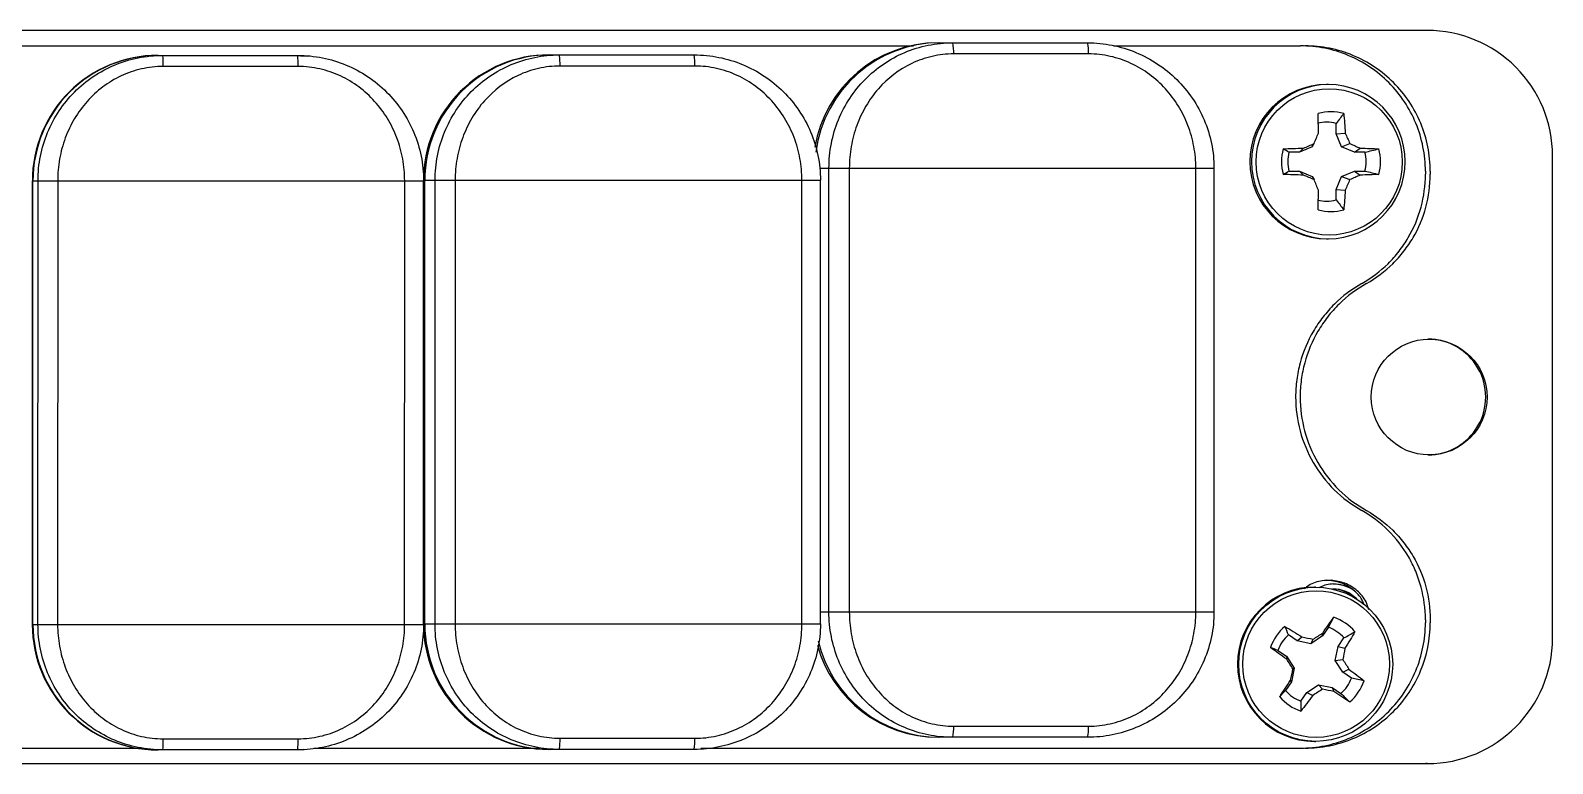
# Model space of a CAD drawing. Header units: millimetres. Extents: x -18.7 to 70.2, y -78.5 to -59.5.
# Drawn here: x 30.76 to 70.23, y -78.46 to -59.46 of the extents above; entities that cross this region are included whole.
import ezdxf

# ---------------------------------------------------------------- set-up
doc = ezdxf.new("R2010")
doc.units = ezdxf.units.MM

msp = doc.modelspace()

# ---------------------------------------------------------------- linework, layer by layer
at = {"color": 7, "linetype": 'Continuous', "lineweight": 25}
for p, q in [((66.976, -59.462), (-15.422, -59.462)), ((54.34, -59.782), (58.168, -59.782)), ((58.842, -59.862), (63.687, -59.862)), ((34.057, -60.108), (37.69, -60.108)), ((37.572, -60.108), (37.946, -60.129)), ((44.199, -60.095), (47.969, -60.095)), ((47.988, -60.384), (44.491, -60.384)), ((58.194, -60.07), (54.7, -60.07)), ((37.699, -60.396), (34.2, -60.396)), ((64.412, -60.862), (64.368, -60.862)), ((64.618, -62.143), (64.618, -61.87)), ((64.618, -62.143), (64.848, -62.122)), ((64.756, -62.479), (64.618, -62.143)), ((63.66, -62.618), (63.389, -62.618)), ((63.995, -62.479), (63.66, -62.618)), ((63.66, -62.618), (63.765, -62.513)), ((63.995, -62.479), (64.042, -62.395)), ((64.756, -62.479), (64.969, -62.395)), ((65.09, -62.618), (64.756, -62.479)), ((65.09, -62.618), (65.237, -62.513)), ((65.362, -62.618), (65.09, -62.618)), ((70.226, -75.212), (70.226, -62.712)), ((51.221, -63.032), (61.448, -63.032)), ((51.463, -74.532), (51.464, -63.032)), ((51.991, -63.032), (51.991, -74.532)), ((60.976, -74.532), (60.977, -63.032)), ((61.448, -74.532), (61.448, -63.032)), ((63.389, -63.106), (63.66, -63.106)), ((63.66, -63.106), (63.765, -63.211)), ((63.66, -63.106), (63.995, -63.245)), ((64.756, -63.245), (65.09, -63.106)), ((65.09, -63.106), (65.237, -63.211)), ((65.09, -63.106), (65.362, -63.106)), ((66.93, -63.112), (66.93, -63.189)), ((67.054, -63.112), (67.054, -63.189)), ((30.807, -63.357), (40.952, -63.358)), ((30.807, -74.857), (30.807, -63.357)), ((30.823, -74.857), (30.823, -63.357)), ((30.953, -74.857), (30.954, -63.357)), ((31.464, -63.357), (31.463, -74.857)), ((40.461, -74.858), (40.462, -63.358)), ((40.951, -63.345), (51.242, -63.345)), ((40.951, -74.858), (40.952, -63.358)), ((40.984, -74.845), (40.984, -63.345)), ((41.249, -74.845), (41.25, -63.345)), ((41.77, -63.345), (41.769, -74.845)), ((50.762, -74.845), (50.762, -63.345)), ((51.241, -74.845), (51.242, -63.345)), ((63.995, -63.245), (64.042, -63.328)), ((64.618, -63.581), (64.756, -63.245)), ((64.756, -63.245), (64.969, -63.328)), ((64.618, -63.581), (64.848, -63.602)), ((64.618, -63.854), (64.618, -63.581)), ((64.368, -64.862), (64.412, -64.862)), ((64.082, -73.887), (64.054, -73.887)), ((51.241, -74.532), (61.448, -74.532)), ((30.807, -74.857), (40.951, -74.858)), ((40.951, -74.845), (51.241, -74.845)), ((64.417, -74.931), (64.263, -75.156)), ((66.93, -74.735), (66.93, -74.812)), ((67.054, -74.735), (67.054, -74.812)), ((63.604, -75.28), (63.379, -75.126)), ((63.604, -75.28), (63.726, -75.181)), ((63.959, -75.355), (63.604, -75.28)), ((64.263, -75.156), (63.959, -75.355)), ((63.959, -75.355), (64.021, -75.239)), ((64.263, -75.156), (64.268, -75.079)), ((64.665, -75.431), (64.818, -75.206)), ((63.104, -75.529), (63.329, -75.683)), ((63.329, -75.683), (63.333, -75.758)), ((63.329, -75.683), (63.528, -75.987)), ((64.59, -75.787), (64.665, -75.431)), ((64.59, -75.787), (64.789, -75.765)), ((64.665, -75.431), (64.843, -75.473)), ((63.528, -75.987), (63.453, -76.343)), ((63.528, -75.987), (63.495, -76.009)), ((64.788, -76.092), (64.59, -75.787)), ((64.788, -76.092), (64.945, -76.017)), ((65.013, -76.246), (64.788, -76.092)), ((63.453, -76.343), (63.299, -76.568)), ((63.453, -76.343), (63.435, -76.301)), ((63.855, -76.618), (64.159, -76.419)), ((64.159, -76.419), (64.264, -76.535)), ((64.159, -76.419), (64.514, -76.494)), ((64.514, -76.494), (64.552, -76.593)), ((64.514, -76.494), (64.738, -76.648)), ((63.701, -76.844), (63.855, -76.618)), ((63.855, -76.618), (64.01, -76.695)), ((54.699, -77.493), (58.193, -77.494)), ((37.69, -78.108), (34.072, -78.108)), ((34.199, -77.819), (37.699, -77.819)), ((37.843, -78.096), (37.571, -78.108)), ((47.969, -78.095), (44.231, -78.095)), ((44.49, -77.807), (47.987, -77.807)), ((58.168, -77.782), (54.339, -77.782)), ((64.054, -77.887), (64.082, -77.887)), ((-15.454, -78.462), (66.943, -78.462)), ((-15.422, -78.462), (66.976, -78.462)), ((66.976, -78.462), (66.943, -78.462))]:
    msp.add_line(p, q, dxfattribs=at)
for centre, radius in [((64.434, -62.869), 1.896), ((67.026, -68.962), 1.5), ((64.084, -75.89), 1.997), ((64.095, -75.884), 1.901)]:
    msp.add_circle(centre, radius, dxfattribs=at)
for centre, radius, start, end in [((66.976, -62.712), 3.25, 359.9992, 89.9993), ((54.296, -63.028), 3.246, 90.0348, 170.4465), ((54.342, -63.028), 3.247, 90.0359, 172.7019), ((53.655, -60.018), 1.045, 357.128, 13.0521), ((57.15, -60.018), 1.045, 357.128, 13.0521), ((34.057, -63.357), 3.25, 90.0031, 180.0042), ((34.073, -63.357), 3.25, 90.0031, 180.0042), ((31.306, -60.343), 2.894, 358.9469, 4.6627), ((34.806, -60.343), 2.894, 358.9469, 4.6627), ((44.2, -63.344), 3.249, 90.0195, 180.024), ((44.233, -63.344), 3.249, 90.0195, 180.024), ((43.056, -60.331), 1.435, 357.8918, 9.4495), ((46.553, -60.331), 1.435, 357.8918, 9.4495), ((64.376, -62.862), 2, 90.2279, 269.7699), ((64.404, -62.862), 2, 270.2075, 89.77), ((64.375, -62.851), 1.011, 76.1056, 103.8945), ((64.481, -62.848), 1.277, 75.017, 104.983), ((64.494, -62.862), 1.298, 165.1777, 194.8222), ((64.386, -62.862), 1.027, 166.255, 193.745), ((64.364, -62.862), 1.027, 346.255, 13.745), ((64.467, -62.862), 1.298, 345.1777, 14.8222), ((64.375, -62.873), 1.011, 256.1056, 283.8945), ((64.481, -62.876), 1.277, 255.017, 284.983), ((66.993, -68.962), 1.5, 270.0012, 90.0213), ((64.057, -75.887), 2, 90.0921, 269.9035), ((64.526, -74.812), 1, 55.7946, 89.9999), ((64.526, -74.812), 0.875, 44.7119, 90.0223), ((64.493, -74.812), 0.875, 50.0315, 87.7936), ((34.056, -74.858), 3.25, 179.9926, 269.9915), ((34.072, -74.858), 3.25, 179.9926, 269.9915), ((44.2, -74.846), 3.249, 179.9762, 269.9716), ((44.233, -74.846), 3.249, 179.9762, 269.9716), ((64.129, -75.886), 1.291, 130.803, 160.584), ((64.058, -75.885), 1.019, 41.7433, 69.4044), ((64.125, -75.884), 1.288, 40.6595, 70.4882), ((54.341, -74.536), 3.246, 193.3366, 269.9629), ((64.061, -75.886), 1.022, 131.8851, 159.502), ((66.976, -75.212), 3.25, 270.0008, 0.0007), ((54.296, -74.536), 3.246, 195.3245, 269.964), ((64.056, -75.888), 1.022, 311.8851, 339.502), ((64.123, -75.888), 1.291, 310.803, 340.584), ((64.127, -75.89), 1.288, 220.6595, 250.4882), ((64.06, -75.89), 1.019, 221.7433, 249.4044), ((53.655, -77.546), 1.045, 346.9435, 2.8677), ((57.149, -77.546), 1.045, 346.9435, 2.8677), ((31.306, -77.872), 2.894, 355.333, 1.0488), ((34.805, -77.872), 2.894, 355.333, 1.0488), ((43.056, -77.859), 1.435, 350.5462, 2.1039), ((46.553, -77.86), 1.435, 350.5462, 2.1039)]:
    msp.add_arc(centre, radius, start, end, dxfattribs=at)
at = {"color": 8, "linetype": 'Continuous', "lineweight": 25}
msp.add_arc((64.42, -62.862), 2, 90.2456, 269.7319, dxfattribs=at)
at = {"color": 7, "linetype": 'Continuous', "lineweight": 25}
for points, knots in [([(-12.317, -59.862), (-8.703, -59.862), (-1.475, -59.862), (9.385, -59.862), (20.25, -59.862), (31.119, -59.862), (41.984, -59.862), (49.497, -59.862), (53.382, -59.862), (53.652, -59.862)], [0, 0, 0, 0, 0.164615, 0.329229, 0.493844, 0.658459, 0.823074, 0.987688, 1, 1, 1, 1]), ([(51.464, -63.032), (51.464, -62.815), (51.485, -62.602), (51.566, -62.185), (51.629, -61.977), (51.789, -61.584), (51.887, -61.398), (52.118, -61.046), (52.252, -60.882), (52.544, -60.585), (52.704, -60.45), (53.053, -60.214), (53.236, -60.114), (53.622, -59.951), (53.827, -59.888), (54.245, -59.803), (54.458, -59.782), (54.674, -59.782)], [0, 0, 0, 0, 0.125, 0.125, 0.25, 0.25, 0.375, 0.375, 0.5, 0.5, 0.625, 0.625, 0.75, 0.75, 0.875, 0.875, 1, 1, 1, 1]), ([(58.168, -59.782), (58.384, -59.782), (58.597, -59.803), (59.016, -59.887), (59.224, -59.95), (59.619, -60.114), (59.807, -60.214), (60.163, -60.449), (60.329, -60.585), (60.63, -60.882), (60.767, -61.045), (61.007, -61.398), (61.109, -61.584), (61.275, -61.975), (61.34, -62.181), (61.426, -62.602), (61.447, -62.816), (61.447, -63.032)], [0, 0, 0, 0, 0.125, 0.125, 0.25, 0.25, 0.375, 0.375, 0.5, 0.5, 0.625, 0.625, 0.75, 0.75, 0.875, 0.875, 1, 1, 1, 1]), ([(66.928, -63.112), (66.928, -62.897), (66.907, -62.686), (66.825, -62.271), (66.763, -62.064), (66.6, -61.671), (66.501, -61.484), (66.266, -61.131), (66.129, -60.964), (65.83, -60.664), (65.667, -60.53), (65.313, -60.292), (65.125, -60.191), (64.735, -60.029), (64.531, -59.966), (64.112, -59.883), (63.901, -59.862), (63.687, -59.862)], [0, 0, 0, 0, 0.125, 0.125, 0.25, 0.25, 0.375, 0.375, 0.5, 0.5, 0.625, 0.625, 0.75, 0.75, 0.875, 0.875, 1, 1, 1, 1]), ([(67.054, -63.112), (67.054, -62.897), (67.033, -62.686), (66.95, -62.27), (66.888, -62.063), (66.724, -61.67), (66.625, -61.483), (66.389, -61.13), (66.252, -60.963), (65.952, -60.663), (65.789, -60.529), (65.434, -60.291), (65.245, -60.191), (64.855, -60.029), (64.651, -59.966), (64.232, -59.883), (64.02, -59.862), (63.806, -59.862)], [0, 0, 0, 0, 0.125, 0.125, 0.25, 0.25, 0.375, 0.375, 0.5, 0.5, 0.625, 0.625, 0.75, 0.75, 0.875, 0.875, 1, 1, 1, 1]), ([(30.954, -63.357), (30.954, -63.141), (30.975, -62.928), (31.058, -62.51), (31.121, -62.303), (31.284, -61.91), (31.383, -61.724), (31.618, -61.372), (31.752, -61.207), (32.048, -60.91), (32.21, -60.776), (32.562, -60.539), (32.747, -60.44), (33.135, -60.277), (33.341, -60.213), (33.761, -60.129), (33.974, -60.108), (34.191, -60.108)], [0, 0, 0, 0, 0.125, 0.125, 0.25, 0.25, 0.375, 0.375, 0.5, 0.5, 0.625, 0.625, 0.75, 0.75, 0.875, 0.875, 1, 1, 1, 1]), ([(37.69, -60.108), (37.907, -60.108), (38.12, -60.129), (38.538, -60.213), (38.746, -60.276), (39.139, -60.44), (39.325, -60.539), (39.679, -60.775), (39.844, -60.911), (40.143, -61.207), (40.278, -61.371), (40.517, -61.724), (40.617, -61.91), (40.781, -62.3), (40.845, -62.507), (40.93, -62.928), (40.952, -63.141), (40.952, -63.358)], [0, 0, 0, 0, 0.125, 0.125, 0.25, 0.25, 0.375, 0.375, 0.5, 0.5, 0.625, 0.625, 0.75, 0.75, 0.875, 0.875, 1, 1, 1, 1]), ([(41.25, -63.345), (41.25, -63.128), (41.271, -62.916), (41.353, -62.498), (41.416, -62.29), (41.577, -61.898), (41.676, -61.712), (41.909, -61.36), (42.043, -61.195), (42.336, -60.898), (42.498, -60.764), (42.847, -60.527), (43.032, -60.427), (43.419, -60.265), (43.624, -60.201), (44.043, -60.117), (44.256, -60.095), (44.472, -60.095)], [0, 0, 0, 0, 0.125, 0.125, 0.25, 0.25, 0.375, 0.375, 0.5, 0.5, 0.625, 0.625, 0.75, 0.75, 0.875, 0.875, 1, 1, 1, 1]), ([(44.491, -60.384), (44.299, -60.384), (44.112, -60.405), (43.745, -60.488), (43.567, -60.55), (43.068, -60.786), (42.771, -61.014), (42.408, -61.425), (42.298, -61.575), (42.11, -61.894), (42.031, -62.061), (41.901, -62.412), (41.852, -62.596), (41.787, -62.966), (41.77, -63.154), (41.77, -63.345)], [0, 0, 0, 0, 0.125, 0.125, 0.25, 0.25, 0.5, 0.5, 0.625, 0.625, 0.75, 0.75, 0.875, 0.875, 1, 1, 1, 1]), ([(47.969, -60.095), (48.186, -60.095), (48.399, -60.117), (48.817, -60.2), (49.025, -60.264), (49.42, -60.427), (49.607, -60.527), (49.962, -60.763), (50.128, -60.898), (50.427, -61.195), (50.564, -61.358), (50.803, -61.712), (50.904, -61.898), (51.07, -62.288), (51.134, -62.495), (51.22, -62.915), (51.241, -63.129), (51.241, -63.345)], [0, 0, 0, 0, 0.125, 0.125, 0.25, 0.25, 0.375, 0.375, 0.5, 0.5, 0.625, 0.625, 0.75, 0.75, 0.875, 0.875, 1, 1, 1, 1]), ([(50.762, -63.345), (50.762, -63.154), (50.745, -62.966), (50.677, -62.593), (50.625, -62.41), (50.492, -62.061), (50.41, -61.894), (50.215, -61.574), (50.102, -61.424), (49.854, -61.151), (49.716, -61.025), (49.415, -60.802), (49.255, -60.707), (48.915, -60.549), (48.734, -60.487), (48.367, -60.405), (48.179, -60.384), (47.988, -60.384)], [0, 0, 0, 0, 0.125, 0.125, 0.25, 0.25, 0.375, 0.375, 0.5, 0.5, 0.625, 0.625, 0.75, 0.75, 0.875, 0.875, 1, 1, 1, 1]), ([(54.7, -60.07), (54.508, -60.07), (54.321, -60.092), (53.955, -60.175), (53.777, -60.237), (53.281, -60.472), (52.985, -60.701), (52.624, -61.111), (52.516, -61.262), (52.329, -61.58), (52.25, -61.748), (52.122, -62.099), (52.073, -62.283), (52.008, -62.653), (51.991, -62.841), (51.991, -63.032)], [0, 0, 0, 0, 0.125, 0.125, 0.25, 0.25, 0.5, 0.5, 0.625, 0.625, 0.75, 0.75, 0.875, 0.875, 1, 1, 1, 1]), ([(60.977, -63.032), (60.977, -62.841), (60.959, -62.652), (60.89, -62.28), (60.838, -62.096), (60.704, -61.747), (60.622, -61.58), (60.426, -61.261), (60.313, -61.111), (60.063, -60.837), (59.924, -60.712), (59.623, -60.489), (59.462, -60.394), (59.122, -60.236), (58.94, -60.174), (58.572, -60.092), (58.385, -60.07), (58.194, -60.07)], [0, 0, 0, 0, 0.125, 0.125, 0.25, 0.25, 0.375, 0.375, 0.5, 0.5, 0.625, 0.625, 0.75, 0.75, 0.875, 0.875, 1, 1, 1, 1]), ([(34.2, -60.396), (34.009, -60.396), (33.821, -60.417), (33.453, -60.501), (33.274, -60.563), (32.773, -60.798), (32.473, -61.026), (32.107, -61.437), (31.997, -61.588), (31.807, -61.906), (31.727, -62.073), (31.597, -62.424), (31.547, -62.608), (31.481, -62.978), (31.464, -63.166), (31.464, -63.357)], [0, 0, 0, 0, 0.125, 0.125, 0.25, 0.25, 0.5, 0.5, 0.625, 0.625, 0.75, 0.75, 0.875, 0.875, 1, 1, 1, 1]), ([(40.462, -63.358), (40.462, -63.167), (40.445, -62.978), (40.377, -62.606), (40.326, -62.422), (40.194, -62.073), (40.112, -61.906), (39.919, -61.587), (39.807, -61.437), (39.56, -61.163), (39.423, -61.037), (39.124, -60.815), (38.965, -60.719), (38.626, -60.562), (38.445, -60.5), (38.078, -60.417), (37.891, -60.396), (37.699, -60.396)], [0, 0, 0, 0, 0.125, 0.125, 0.25, 0.25, 0.375, 0.375, 0.5, 0.5, 0.625, 0.625, 0.75, 0.75, 0.875, 0.875, 1, 1, 1, 1]), ([(65.278, -66.021), (65.529, -65.879), (65.756, -65.707), (66.062, -65.406), (66.158, -65.298), (66.334, -65.071), (66.414, -64.953), (66.629, -64.584), (66.742, -64.314), (66.89, -63.763), (66.929, -63.478), (66.929, -63.189)], [0, 0, 0, 0, 0.25, 0.25, 0.375, 0.375, 0.5, 0.5, 0.75, 0.75, 1, 1, 1, 1]), ([(65.399, -66.021), (65.651, -65.879), (65.878, -65.708), (66.184, -65.407), (66.281, -65.298), (66.457, -65.072), (66.537, -64.954), (66.753, -64.585), (66.866, -64.315), (67.015, -63.764), (67.054, -63.478), (67.054, -63.189)], [0, 0, 0, 0, 0.25, 0.25, 0.375, 0.375, 0.5, 0.5, 0.75, 0.75, 1, 1, 1, 1]), ([(65.278, -66.021), (65.017, -66.168), (64.781, -66.347), (64.464, -66.659), (64.364, -66.772), (64.181, -67.007), (64.099, -67.13), (63.875, -67.513), (63.758, -67.793), (63.642, -68.222), (63.613, -68.367), (63.574, -68.662), (63.564, -68.812), (63.564, -69.26), (63.602, -69.553), (63.758, -70.131), (63.873, -70.406), (64.171, -70.919), (64.357, -71.158), (64.777, -71.574), (65.017, -71.755), (65.278, -71.903)], [0, 0, 0, 0, 0.125, 0.125, 0.1875, 0.1875, 0.25, 0.25, 0.375, 0.375, 0.4375, 0.4375, 0.5, 0.5, 0.625, 0.625, 0.75, 0.75, 0.875, 0.875, 1, 1, 1, 1]), ([(65.399, -66.021), (65.138, -66.168), (64.902, -66.346), (64.584, -66.658), (64.484, -66.771), (64.301, -67.006), (64.218, -67.129), (63.994, -67.512), (63.876, -67.792), (63.76, -68.222), (63.73, -68.367), (63.691, -68.661), (63.681, -68.812), (63.681, -69.26), (63.72, -69.554), (63.876, -70.131), (63.991, -70.407), (64.291, -70.92), (64.477, -71.159), (64.898, -71.574), (65.138, -71.756), (65.399, -71.903)], [0, 0, 0, 0, 0.125, 0.125, 0.1875, 0.1875, 0.25, 0.25, 0.375, 0.375, 0.4375, 0.4375, 0.5, 0.5, 0.625, 0.625, 0.75, 0.75, 0.875, 0.875, 1, 1, 1, 1]), ([(66.929, -74.735), (66.929, -74.446), (66.891, -74.163), (66.779, -73.748), (66.732, -73.611), (66.622, -73.346), (66.558, -73.218), (66.343, -72.849), (66.164, -72.618), (65.758, -72.218), (65.529, -72.044), (65.278, -71.903)], [0, 0, 0, 0, 0.25, 0.25, 0.375, 0.375, 0.5, 0.5, 0.75, 0.75, 1, 1, 1, 1]), ([(65.399, -71.903), (65.651, -72.044), (65.878, -72.216), (66.184, -72.517), (66.281, -72.625), (66.457, -72.852), (66.537, -72.97), (66.753, -73.339), (66.866, -73.608), (67.015, -74.16), (67.054, -74.445), (67.054, -74.735)], [0, 0, 0, 0, 0.25, 0.25, 0.375, 0.375, 0.5, 0.5, 0.75, 0.75, 1, 1, 1, 1]), ([(64.483, -73.713), (64.407, -73.715), (64.208, -73.72), (63.96, -73.794), (63.832, -73.905), (63.796, -73.936)], [0, 0, 0, 0, 0.312041, 0.810591, 1, 1, 1, 1]), ([(64.944, -73.897), (64.851, -73.865), (64.652, -73.796), (64.37, -73.808), (64.216, -73.882), (64.162, -73.908)], [0, 0, 0, 0, 0.3641306, 0.7807867, 1, 1, 1, 1]), ([(65.333, -74.335), (65.319, -74.299), (65.263, -74.147), (65.052, -73.94), (64.73, -73.748), (64.483, -73.724), (64.359, -73.712)], [0, 0, 0, 0, 0.094266, 0.396177, 0.698089, 1, 1, 1, 1]), ([(65.463, -74.475), (65.442, -74.405), (65.386, -74.216), (65.168, -73.971), (64.852, -73.765), (64.606, -73.73), (64.483, -73.713)], [0, 0, 0, 0, 0.164225, 0.442817, 0.721408, 1, 1, 1, 1]), ([(54.673, -77.782), (54.457, -77.782), (54.245, -77.76), (53.83, -77.677), (53.624, -77.613), (53.236, -77.45), (53.052, -77.35), (52.705, -77.114), (52.543, -76.979), (52.251, -76.682), (52.119, -76.519), (51.887, -76.166), (51.789, -75.98), (51.629, -75.589), (51.567, -75.383), (51.484, -74.962), (51.463, -74.748), (51.463, -74.532)], [0, 0, 0, 0, 0.125, 0.125, 0.25, 0.25, 0.375, 0.375, 0.5, 0.5, 0.625, 0.625, 0.75, 0.75, 0.875, 0.875, 1, 1, 1, 1]), ([(51.991, -74.532), (51.991, -74.723), (52.007, -74.911), (52.073, -75.284), (52.122, -75.468), (52.25, -75.817), (52.328, -75.984), (52.516, -76.303), (52.624, -76.453), (52.864, -76.726), (52.998, -76.852), (53.291, -77.075), (53.446, -77.17), (53.779, -77.328), (53.958, -77.39), (54.321, -77.472), (54.508, -77.493), (54.699, -77.493)], [0, 0, 0, 0, 0.125, 0.125, 0.25, 0.25, 0.375, 0.375, 0.5, 0.5, 0.625, 0.625, 0.75, 0.75, 0.875, 0.875, 1, 1, 1, 1]), ([(61.447, -74.532), (61.447, -74.749), (61.425, -74.961), (61.34, -75.379), (61.275, -75.587), (61.109, -75.979), (61.007, -76.165), (60.767, -76.518), (60.63, -76.682), (60.329, -76.979), (60.163, -77.114), (59.807, -77.35), (59.619, -77.45), (59.227, -77.613), (59.019, -77.676), (58.597, -77.761), (58.384, -77.782), (58.168, -77.782)], [0, 0, 0, 0, 0.125, 0.125, 0.25, 0.25, 0.375, 0.375, 0.5, 0.5, 0.625, 0.625, 0.75, 0.75, 0.875, 0.875, 1, 1, 1, 1]), ([(58.193, -77.494), (58.384, -77.494), (58.573, -77.472), (58.943, -77.389), (59.124, -77.327), (59.632, -77.092), (59.938, -76.863), (60.313, -76.453), (60.426, -76.302), (60.622, -75.983), (60.704, -75.816), (60.839, -75.465), (60.89, -75.281), (60.959, -74.911), (60.976, -74.723), (60.976, -74.532)], [0, 0, 0, 0, 0.125, 0.125, 0.25, 0.25, 0.5, 0.5, 0.625, 0.625, 0.75, 0.75, 0.875, 0.875, 1, 1, 1, 1]), ([(34.19, -78.108), (33.974, -78.108), (33.761, -78.086), (33.344, -78.002), (33.138, -77.939), (32.747, -77.776), (32.562, -77.676), (32.211, -77.44), (32.047, -77.305), (31.752, -77.008), (31.618, -76.845), (31.383, -76.491), (31.284, -76.305), (31.122, -75.915), (31.059, -75.708), (30.975, -75.287), (30.953, -75.074), (30.953, -74.857)], [0, 0, 0, 0, 0.125, 0.125, 0.25, 0.25, 0.375, 0.375, 0.5, 0.5, 0.625, 0.625, 0.75, 0.75, 0.875, 0.875, 1, 1, 1, 1]), ([(31.463, -74.857), (31.463, -75.049), (31.48, -75.237), (31.547, -75.61), (31.597, -75.793), (31.727, -76.142), (31.807, -76.309), (31.997, -76.628), (32.107, -76.778), (32.351, -77.052), (32.487, -77.178), (32.782, -77.401), (32.94, -77.496), (33.276, -77.653), (33.456, -77.716), (33.821, -77.798), (34.008, -77.819), (34.199, -77.819)], [0, 0, 0, 0, 0.125, 0.125, 0.25, 0.25, 0.375, 0.375, 0.5, 0.5, 0.625, 0.625, 0.75, 0.75, 0.875, 0.875, 1, 1, 1, 1]), ([(40.951, -74.858), (40.951, -75.074), (40.93, -75.287), (40.845, -75.705), (40.782, -75.912), (40.617, -76.305), (40.516, -76.491), (40.279, -76.843), (40.142, -77.008), (39.844, -77.305), (39.68, -77.439), (39.325, -77.676), (39.139, -77.775), (38.748, -77.938), (38.541, -78.002), (38.12, -78.086), (37.906, -78.108), (37.69, -78.108)], [0, 0, 0, 0, 0.125, 0.125, 0.25, 0.25, 0.375, 0.375, 0.5, 0.5, 0.625, 0.625, 0.75, 0.75, 0.875, 0.875, 1, 1, 1, 1]), ([(37.699, -77.819), (37.89, -77.819), (38.078, -77.798), (38.448, -77.715), (38.628, -77.652), (39.133, -77.417), (39.436, -77.189), (39.807, -76.778), (39.919, -76.627), (40.112, -76.309), (40.193, -76.142), (40.326, -75.791), (40.377, -75.607), (40.444, -75.237), (40.461, -75.049), (40.461, -74.858)], [0, 0, 0, 0, 0.125, 0.125, 0.25, 0.25, 0.5, 0.5, 0.625, 0.625, 0.75, 0.75, 0.875, 0.875, 1, 1, 1, 1]), ([(44.472, -78.095), (44.255, -78.095), (44.043, -78.074), (43.627, -77.99), (43.421, -77.927), (43.031, -77.763), (42.847, -77.663), (42.498, -77.428), (42.336, -77.292), (42.042, -76.996), (41.909, -76.832), (41.675, -76.479), (41.577, -76.293), (41.416, -75.903), (41.354, -75.696), (41.27, -75.275), (41.249, -75.062), (41.249, -74.845)], [0, 0, 0, 0, 0.125, 0.125, 0.25, 0.25, 0.375, 0.375, 0.5, 0.5, 0.625, 0.625, 0.75, 0.75, 0.875, 0.875, 1, 1, 1, 1]), ([(41.769, -74.845), (41.769, -75.036), (41.786, -75.225), (41.852, -75.597), (41.902, -75.781), (42.03, -76.13), (42.11, -76.297), (42.299, -76.616), (42.407, -76.766), (42.649, -77.04), (42.784, -77.165), (43.078, -77.388), (43.234, -77.484), (43.569, -77.641), (43.748, -77.703), (44.112, -77.785), (44.299, -77.807), (44.49, -77.807)], [0, 0, 0, 0, 0.125, 0.125, 0.25, 0.25, 0.375, 0.375, 0.5, 0.5, 0.625, 0.625, 0.75, 0.75, 0.875, 0.875, 1, 1, 1, 1]), ([(51.241, -74.845), (51.241, -75.062), (51.219, -75.275), (51.134, -75.693), (51.07, -75.9), (50.904, -76.293), (50.803, -76.479), (50.564, -76.831), (50.427, -76.996), (50.127, -77.292), (49.962, -77.427), (49.607, -77.664), (49.42, -77.763), (49.028, -77.926), (48.82, -77.989), (48.399, -78.074), (48.185, -78.095), (47.969, -78.095)], [0, 0, 0, 0, 0.125, 0.125, 0.25, 0.25, 0.375, 0.375, 0.5, 0.5, 0.625, 0.625, 0.75, 0.75, 0.875, 0.875, 1, 1, 1, 1]), ([(47.987, -77.807), (48.179, -77.807), (48.367, -77.786), (48.737, -77.702), (48.917, -77.64), (49.424, -77.405), (49.729, -77.177), (50.102, -76.766), (50.215, -76.615), (50.41, -76.297), (50.492, -76.129), (50.625, -75.778), (50.677, -75.595), (50.745, -75.224), (50.762, -75.036), (50.762, -74.845)], [0, 0, 0, 0, 0.125, 0.125, 0.25, 0.25, 0.5, 0.5, 0.625, 0.625, 0.75, 0.75, 0.875, 0.875, 1, 1, 1, 1]), ([(63.687, -78.062), (63.901, -78.062), (64.111, -78.041), (64.525, -77.959), (64.731, -77.896), (65.123, -77.733), (65.309, -77.634), (65.662, -77.398), (65.828, -77.261), (66.127, -76.961), (66.262, -76.798), (66.499, -76.443), (66.599, -76.254), (66.761, -75.863), (66.823, -75.659), (66.907, -75.239), (66.928, -75.027), (66.928, -74.812)], [0, 0, 0, 0, 0.125, 0.125, 0.25, 0.25, 0.375, 0.375, 0.5, 0.5, 0.625, 0.625, 0.75, 0.75, 0.875, 0.875, 1, 1, 1, 1]), ([(63.806, -78.062), (64.02, -78.062), (64.231, -78.041), (64.645, -77.959), (64.851, -77.896), (65.244, -77.734), (65.43, -77.634), (65.783, -77.399), (65.95, -77.262), (66.25, -76.963), (66.385, -76.799), (66.622, -76.445), (66.724, -76.255), (66.967, -75.669), (67.054, -75.242), (67.054, -74.812)], [0, 0, 0, 0, 0.125, 0.125, 0.25, 0.25, 0.375, 0.375, 0.5, 0.5, 0.625, 0.625, 0.75, 0.75, 1, 1, 1, 1]), ([(17.397, -78.062), (18.349, -78.062), (22.921, -78.062), (28.342, -78.062), (32.809, -78.062), (33.654, -78.062)], [0, 0, 0, 0, 0.175551, 0.844022, 1, 1, 1, 1]), ([(38.105, -78.062), (39.398, -78.062), (41.352, -78.062), (43.303, -78.062), (43.963, -78.062)], [0, 0, 0, 0, 0.661936, 1, 1, 1, 1]), ([(48.143, -78.062), (49.709, -78.062), (54.896, -78.062), (60.073, -78.062), (63.687, -78.062)], [0, 0, 0, 0, 0.3020246, 1, 1, 1, 1])]:
    msp.add_open_spline(points, degree=3, knots=knots, dxfattribs=at)
for points in [[(64.154, -62.122), (64.153, -61.946), (64.152, -61.777), (64.15, -61.614)], [(64.811, -61.614), (64.747, -61.699), (64.682, -61.784), (64.618, -61.87)], [(64.811, -61.614), (64.826, -61.777), (64.839, -61.946), (64.848, -62.122)], [(64.042, -62.395), (64.079, -62.303), (64.117, -62.212), (64.154, -62.122)], [(64.848, -62.122), (64.889, -62.212), (64.93, -62.303), (64.969, -62.395)], [(63.24, -62.53), (63.41, -62.522), (63.585, -62.517), (63.765, -62.513)], [(63.389, -62.618), (63.339, -62.588), (63.289, -62.559), (63.24, -62.53)], [(63.765, -62.513), (63.857, -62.473), (63.949, -62.434), (64.042, -62.395)], [(64.969, -62.395), (65.06, -62.434), (65.149, -62.473), (65.237, -62.513)], [(65.237, -62.513), (65.407, -62.517), (65.568, -62.522), (65.722, -62.53)], [(65.362, -62.618), (65.482, -62.588), (65.602, -62.559), (65.722, -62.53)], [(63.24, -63.194), (63.289, -63.164), (63.339, -63.135), (63.389, -63.106)], [(65.362, -63.106), (65.482, -63.135), (65.602, -63.164), (65.722, -63.194)], [(63.765, -63.211), (63.585, -63.207), (63.41, -63.201), (63.24, -63.194)], [(64.042, -63.328), (63.949, -63.289), (63.857, -63.25), (63.765, -63.211)], [(64.154, -63.602), (64.117, -63.511), (64.079, -63.42), (64.042, -63.328)], [(64.969, -63.328), (64.93, -63.42), (64.889, -63.511), (64.848, -63.602)], [(65.237, -63.211), (65.149, -63.25), (65.06, -63.289), (64.969, -63.328)], [(65.722, -63.194), (65.568, -63.201), (65.407, -63.207), (65.237, -63.211)], [(64.15, -64.11), (64.152, -63.947), (64.153, -63.777), (64.154, -63.602)], [(64.618, -63.854), (64.682, -63.939), (64.747, -64.024), (64.811, -64.11)], [(64.848, -63.602), (64.839, -63.777), (64.826, -63.947), (64.811, -64.11)], [(63.285, -74.909), (63.429, -74.995), (63.576, -75.086), (63.726, -75.181)], [(63.379, -75.126), (63.348, -75.053), (63.317, -74.981), (63.285, -74.909)], [(64.268, -75.079), (64.368, -74.937), (64.463, -74.8), (64.555, -74.67)], [(64.417, -74.931), (64.463, -74.844), (64.509, -74.757), (64.555, -74.67)], [(63.726, -75.181), (63.824, -75.2), (63.922, -75.219), (64.021, -75.239)], [(64.021, -75.239), (64.104, -75.185), (64.187, -75.132), (64.268, -75.079)], [(64.818, -75.206), (64.913, -75.152), (65.008, -75.098), (65.102, -75.045)], [(65.102, -75.045), (65.022, -75.183), (64.936, -75.326), (64.843, -75.473)], [(63.333, -75.758), (63.188, -75.655), (63.047, -75.555), (62.911, -75.457)], [(63.104, -75.529), (63.04, -75.505), (62.976, -75.481), (62.911, -75.457)], [(63.495, -76.009), (63.441, -75.925), (63.387, -75.841), (63.333, -75.758)], [(64.843, -75.473), (64.826, -75.57), (64.808, -75.667), (64.789, -75.765)], [(64.789, -75.765), (64.842, -75.849), (64.894, -75.933), (64.945, -76.017)], [(63.435, -76.301), (63.455, -76.204), (63.475, -76.107), (63.495, -76.009)], [(64.945, -76.017), (65.084, -76.119), (65.216, -76.22), (65.341, -76.317)], [(63.15, -76.73), (63.241, -76.591), (63.336, -76.448), (63.435, -76.301)], [(64.264, -76.535), (64.179, -76.589), (64.094, -76.643), (64.01, -76.695)], [(64.552, -76.593), (64.457, -76.574), (64.361, -76.555), (64.264, -76.535)], [(65.341, -76.317), (65.232, -76.293), (65.122, -76.27), (65.013, -76.246)], [(63.15, -76.73), (63.2, -76.676), (63.249, -76.622), (63.299, -76.568)], [(64.01, -76.695), (63.904, -76.838), (63.8, -76.974), (63.697, -77.105)], [(63.701, -76.844), (63.7, -76.931), (63.698, -77.018), (63.697, -77.105)], [(64.967, -76.866), (64.834, -76.78), (64.696, -76.689), (64.552, -76.593)], [(64.738, -76.648), (64.815, -76.721), (64.891, -76.793), (64.967, -76.866)]]:
    msp.add_open_spline(points, degree=3, dxfattribs=at)

doc.saveas('drawing.dxf')
